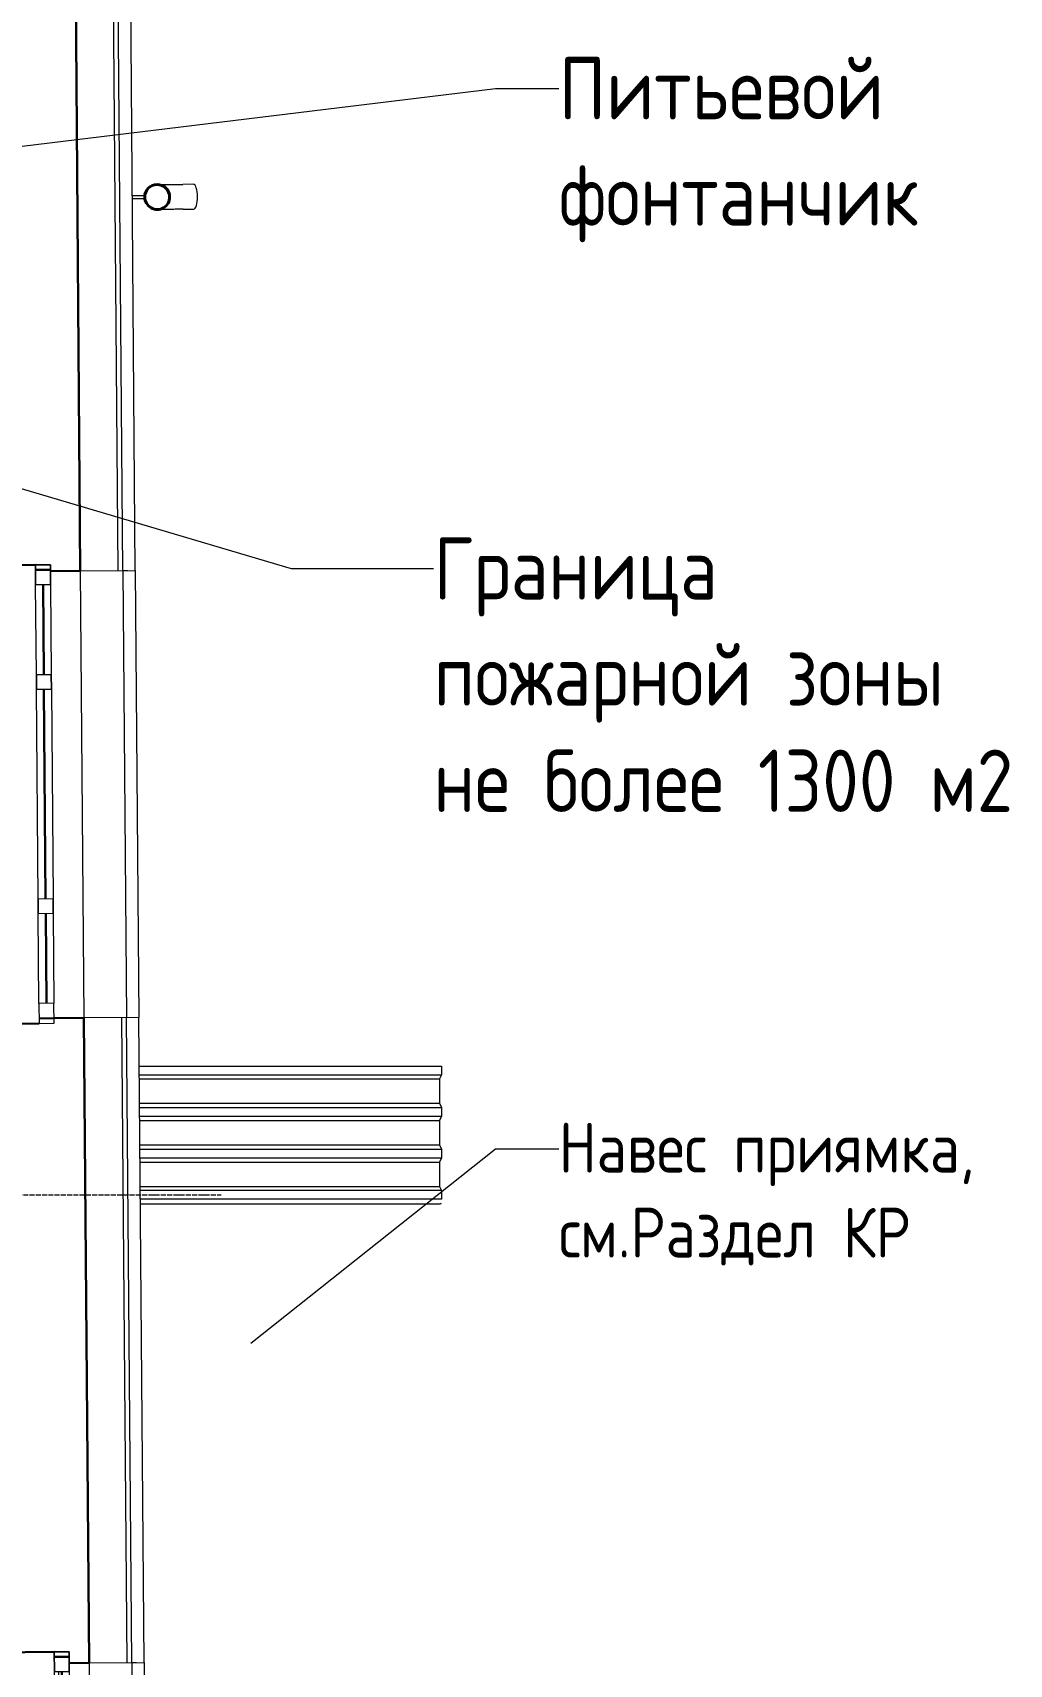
# Model space of a CAD drawing. Header units: millimetres. Extents: x 504091 to 2165846, y 135022 to 442887.
# Drawn here: x 1455509 to 1459430, y 315882 to 322432 of the extents above; entities that cross this region are included whole.
import ezdxf

# ---------------------------------------------------------------- set-up
doc = ezdxf.new("R2010")
doc.units = ezdxf.units.MM
doc.linetypes.add('ADSK_Линия сетки', pattern=[25, 20, -2.5, 0, -2.5])
doc.linetypes.add('осеваяX2', pattern=[4, 2.5, -0.5, 0.5, -0.5])
for name, color, linetype, lineweight in [('_ Окна', 7, 'Continuous', 30), ('Аннотация', 7, 'Continuous', 9), ('Обобщенные модели', 7, 'Continuous', 18), ('Окна', 7, 'Continuous', 18), ('Оси', 165, 'осеваяX2', 13), ('Стены внутренние', 7, 'Continuous', 18), ('Стены наружные', 7, 'Continuous', 18), ('Стены несущие', 7, 'Continuous', 30), ('Стены отделка', 7, 'Continuous', 30), ('Стены штриховка', 7, 'Continuous', 18)]:
    doc.layers.add(name, color=color, linetype=linetype, lineweight=lineweight)
doc.styles.add('GOST Common_2', font='GOST_Common.ttf', dxfattribs={"width": 0.9, "height": 200})
doc.styles.add('GOST Common_6', font='GOST_Common.ttf', dxfattribs={"width": 0.9, "height": 200})

# ---------------------------------------------------------------- blocks, each defined once
blk = doc.blocks.new('Водосток - Тип 1 _карниз больше 490мм_-5168659-План 1-го этажа')
at = {"layer": 'Обобщенные модели'}
for p, q in [((75, 306.2), (75, 263.6)), ((175, 263.6), (175, 306.2)), ((120, 109.1), (120, 60)), ((130, 60), (130, 109.1))]:
    blk.add_line(p, q, dxfattribs=at)
at = {"layer": 'Обобщенные модели', "flags": 128}
for points in [[(75, 173), (75, 174.3), (75, 177), (75, 179.8), (75, 182.9), (75, 186.2), (75, 189.7), (75, 193.4), (75, 197.2), (75, 201.3), (75, 205.5), (75, 209.9), (75, 214.4), (75, 219.1), (75, 224), (75, 229), (75, 234.1), (75, 239.3), (75, 244.6), (75, 250.1), (75, 255.6), (75, 261.3), (75, 263.6)], [(175, 263.6), (175, 258), (175, 252.4), (175, 246.9), (175, 241.5), (175, 236.2), (175, 231.1), (175, 226), (175, 221.1), (175, 216.4), (175, 211.8), (175, 207.3), (175, 203), (175, 198.9), (175, 194.9), (175, 191.2), (175, 187.6), (175, 184.3), (175, 181.1), (175, 178.1), (175, 175.4), (175, 173)]]:
    blk.add_lwpolyline(points, dxfattribs=at)
at = {"layer": 'Обобщенные модели'}
for start, end in [(90, 270), (270, 90)]:
    blk.add_arc((125, 160), 52, start, end, dxfattribs=at)
at = {"layer": 'Обобщенные модели', "lineweight": 40}
for start, end in [(90, 270), (270, 90)]:
    blk.add_arc((125, 160), 50, start, end, dxfattribs=at)
at = {"layer": 'Обобщенные модели'}
for start_param, end_param in [(4.712389, 6.283185), (3.141593, 4.712389)]:
    blk.add_ellipse((125, 306.2), major_axis=(-50, 0), ratio=0.309017, start_param=start_param, end_param=end_param, dxfattribs=at)
blk = doc.blocks.new('Roof Cladding - 333x50mm-3052918-План 1-го этажа')
at = {"layer": 'Обобщенные модели'}
for p, q in [((55786.6, 13462.6), (56999.8, 13462.6)), ((56999.8, 13462.6), (56999.8, 13427.6)), ((55786.9, 13427.6), (56999.8, 13427.6)), ((55787, 13410.6), (56991.3, 13410.6)), ((56999.8, 13427.6), (56991.3, 13410.6)), ((56991.3, 13410.6), (56991.3, 13312.9)), ((55787.8, 13312.9), (56991.3, 13312.9)), ((56991.3, 13312.9), (56999.8, 13295.9)), ((55788, 13295.9), (56999.8, 13295.9)), ((55788.2, 13260.9), (56999.8, 13260.9)), ((55788.4, 13243.9), (56991.3, 13243.9)), ((56999.8, 13260.9), (56991.3, 13243.9)), ((56991.3, 13243.9), (56991.3, 13146.2)), ((56999.8, 13295.9), (56999.8, 13260.9)), ((55789.2, 13146.2), (56991.3, 13146.2)), ((55789.3, 13129.2), (56999.8, 13129.2)), ((56991.3, 13146.2), (56999.8, 13129.2)), ((56999.8, 13129.2), (56999.8, 13094.2)), ((55789.6, 13094.2), (56999.8, 13094.2)), ((55789.7, 13077.2), (56991.3, 13077.2)), ((56999.8, 13094.2), (56991.3, 13077.2)), ((56991.3, 13077.2), (56991.3, 12979.5)), ((55790.5, 12979.5), (56991.3, 12979.5)), ((56991.3, 12979.5), (56999.8, 12962.5)), ((56999.8, 12962.5), (55790.6, 12962.5)), ((56999.8, 12927.5), (55790.9, 12927.5)), ((56996.3, 12907.5), (55791.1, 12907.5)), ((56997, 12911.9), (56996.3, 12907.5)), ((56999.8, 12962.5), (56999.8, 12927.5))]:
    blk.add_line(p, q, dxfattribs=at)
blk = doc.blocks.new('окно трехпол с фрамугой - 1840х2380 и 2390 _h___нов_ ОК-5-2265349-План 1-го этажа')
at = {"layer": '_ Окна', "lineweight": 18}
for p, q in [((-920, 75), (-920, 135)), ((-920, 135), (-840, 135)), ((-840, 135), (-840, 75)), ((-480, 75), (-480, 135)), ((-480, 135), (-420, 135)), ((-420, 135), (-420, 75)), ((420, 75), (420, 135)), ((420, 135), (480, 135)), ((480, 135), (480, 75)), ((840, 135), (840, 75)), ((920, 135), (840, 135)), ((920, 75), (920, 135)), ((-840, 75), (-920, 75)), ((-420, 75), (-480, 75)), ((480, 75), (420, 75)), ((840, 75), (920, 75))]:
    blk.add_line(p, q, dxfattribs=at)
at = {"layer": '_ Окна'}
for p, q in [((-900, 75), (-900, 135)), ((900, 75), (900, 135)), ((-840, 105), (-480, 105)), ((-420, 105), (420, 105)), ((480, 105), (840, 105))]:
    blk.add_line(p, q, dxfattribs=at)
at = {"layer": 'Окна'}
for p, q in [((-920, 135), (-920, 75)), ((-840, 135), (-920, 135)), ((-840, 135), (-480, 135)), ((-420, 135), (-480, 135)), ((-420, 135), (420, 135)), ((480, 135), (420, 135)), ((480, 135), (840, 135)), ((920, 135), (840, 135)), ((920, 75), (920, 135)), ((-920, 75), (-840, 75)), ((-480, 75), (-840, 75)), ((-480, 75), (-420, 75)), ((420, 75), (-420, 75)), ((420, 75), (480, 75)), ((840, 75), (480, 75)), ((840, 75), (920, 75))]:
    blk.add_line(p, q, dxfattribs=at)
blk = doc.blocks.new('окно трехпол с фрамугой - 1700-2320_h_ _нов_ ок4_-4264301-План 1-го этажа')
at = {"layer": '_ Окна', "lineweight": 18}
for p, q in [((-870, 115), (-870, 175)), ((-870, 175), (-790, 175)), ((-790, 175), (-790, 115)), ((-430, 115), (-430, 175)), ((-430, 175), (-370, 175)), ((-370, 175), (-370, 115)), ((370, 115), (370, 175)), ((370, 175), (430, 175)), ((430, 175), (430, 115)), ((790, 175), (790, 115)), ((870, 175), (790, 175)), ((870, 115), (870, 175)), ((-790, 115), (-870, 115)), ((-370, 115), (-430, 115)), ((430, 115), (370, 115)), ((790, 115), (870, 115))]:
    blk.add_line(p, q, dxfattribs=at)
at = {"layer": '_ Окна'}
for p, q in [((-850, 115), (-850, 175)), ((-790, 145), (-430, 145)), ((-370, 145), (370, 145)), ((430, 145), (790, 145)), ((850, 115), (850, 175))]:
    blk.add_line(p, q, dxfattribs=at)
at = {"layer": 'Окна'}
for p, q in [((-870, 175), (-870, 115)), ((-790, 175), (-870, 175)), ((-790, 175), (-430, 175)), ((-370, 175), (-430, 175)), ((-370, 175), (370, 175)), ((430, 175), (370, 175)), ((430, 175), (790, 175)), ((870, 175), (790, 175)), ((870, 115), (870, 175)), ((-870, 115), (-790, 115)), ((-430, 115), (-790, 115)), ((-430, 115), (-370, 115)), ((370, 115), (-370, 115)), ((370, 115), (430, 115)), ((790, 115), (430, 115)), ((790, 115), (870, 115))]:
    blk.add_line(p, q, dxfattribs=at)
blk = doc.blocks.new('Окна 24 - Окна 3-2507344-План 1-го этажа')
at = {"layer": 'Окна'}
for p, q in [((55446.8, 10959.8), (55462.8, 10959.9)), ((55449.7, 10600.3), (55447.5, 10879.4)), ((55463.5, 10879.5), (55465.7, 10600.5)), ((55449.7, 10600.3), (55465.7, 10600.5)), ((55450.2, 10539.8), (55466.2, 10540)), ((55450.4, 10519.4), (55450.2, 10539.8)), ((55466.2, 10540), (55466.4, 10519.5)), ((55456.9, 9719.9), (55450.9, 10459.4)), ((55466.9, 10459.5), (55472.9, 9720)), ((55456.9, 9719.9), (55472.9, 9720)), ((55460.3, 9300.4), (55457.4, 9659.4)), ((55473.4, 9659.5), (55476.3, 9300.6)), ((55460.3, 9300.4), (55476.3, 9300.6))]:
    blk.add_line(p, q, dxfattribs=at)

msp = doc.modelspace()

# ---------------------------------------------------------------- linework, layer by layer
at = {"layer": 'Аннотация', "lineweight": 9}
for p, q in [((1448702.6853, 321151.3769), (1457367.2342, 322208.4683)), ((1457367.2342, 322208.4683), (1457621.0052, 322208.4683)), ((1456384.0728, 317170.9121), (1457367.2342, 317952.1067)), ((1457367.2342, 317952.1067), (1457621.0052, 317952.1067))]:
    msp.add_line(p, q, dxfattribs=at)
at = {"layer": 'Аннотация', "color": 1, "lineweight": 9, "true_color": 0xff0000}
for p, q in [((1453796.9319, 321093.9765), (1456546.0689, 320281.2085)), ((1456546.0689, 320281.2085), (1457118.433, 320281.2085))]:
    msp.add_line(p, q, dxfattribs=at)
at = {"layer": 'Оси', "linetype": 'ADSK_Линия сетки'}
msp.add_line((1390035.5654, 317766.3441), (1456265.2939, 317766.3441), dxfattribs=at)
at = {"layer": 'Стены внутренние'}
for p, q in [((1455700.0955, 320271.6432), (1455714.6124, 318476.7019)), ((1455870.8099, 320272.8621), (1455890.8093, 320273.0238)), ((1455735.5502, 315887.8701), (1455748.854, 314242.9239)), ((1455906.2646, 315889.089), (1455926.264, 315889.2508))]:
    msp.add_line(p, q, dxfattribs=at)
at = {"layer": 'Стены наружные'}
for p, q in [((1455715.3318, 318476.7077), (1455700.8148, 320271.649)), ((1455870.8106, 320272.8621), (1455885.3263, 318478.0825)), ((1455920.8076, 320273.4282), (1455935.3246, 318478.4869)), ((1455749.5734, 314242.9297), (1455736.2696, 315887.8759)), ((1455906.2653, 315889.089), (1455919.5678, 314244.3046)), ((1455956.2624, 315889.6551), (1455969.5662, 314244.7089))]:
    msp.add_line(p, q, dxfattribs=at)
at = {"layer": 'Стены несущие'}
for p, q in [((1455700.0955, 320271.6432), (1455681.1822, 322610.1643)), ((1455190.6293, 320292.5236), (1455519.8992, 320295.1866)), ((1455580.0994, 320270.6727), (1455700.0955, 320271.6432)), ((1455714.6124, 318476.7019), (1455594.6164, 318475.7314)), ((1455735.5502, 315887.8701), (1455714.6124, 318476.7019)), ((1455534.7801, 318455.2468), (1455204.7909, 318452.5779)), ((1455225.9223, 315928.7498), (1455595.1908, 315931.7364)), ((1455655.5528, 315887.2231), (1455735.5502, 315887.8701))]:
    msp.add_line(p, q, dxfattribs=at)
at = {"layer": 'Стены отделка', "lineweight": 9}
for p, q in [((1455681.9015, 322610.1701), (1455700.8148, 320271.649)), ((1455870.8093, 320273.0238), (1455851.896, 322611.5449)), ((1455920.8076, 320273.4282), (1455901.8944, 322611.9493)), ((1455700.8148, 320271.649), (1455920.8076, 320273.4282)), ((1455935.3246, 318478.4869), (1455715.3318, 318476.7077)), ((1455715.3318, 318476.7077), (1455736.2696, 315887.8759)), ((1455906.264, 315889.2508), (1455885.3263, 318478.0825)), ((1455956.2624, 315889.6551), (1455935.3246, 318478.4869)), ((1455736.2696, 315887.8759), (1455956.2624, 315889.6551))]:
    msp.add_line(p, q, dxfattribs=at)
at = {"layer": 'Стены штриховка'}
for p, q in [((1455831.8966, 322611.3832), (1455850.8099, 320272.8621)), ((1455865.3269, 318477.9208), (1455886.2646, 315889.089))]:
    msp.add_line(p, q, dxfattribs=at)

# ---------------------------------------------------------------- block references
at = {"layer": 'Обобщенные модели', "rotation": 270.4633818725631}
msp.add_blockref('Водосток - Тип 1 _карниз больше 490мм_-5168659-План 1-го этажа', (1455847.683, 321895.9792), dxfattribs=at)
at = {"layer": 'Обобщенные модели'}
msp.add_blockref('Roof Cladding - 333x50mm-3052918-План 1-го этажа', (1400150.2939, 304821.3441), dxfattribs=at)
at = {"layer": 'Окна', "rotation": 270.4633818725635}
for name, p in [('окно трехпол с фрамугой - 1840х2380 и 2390 _h___нов_ ОК-5-2265349-План 1-го этажа', (1455452.3421, 319374.6101)), ('окно трехпол с фрамугой - 1700-2320_h_ _нов_ ок4_-4264301-План 1-го этажа', (1455487.2307, 315060.8348))]:
    msp.add_blockref(name, p, dxfattribs=at)
at = {"layer": 'Окна'}
msp.add_blockref('Окна 24 - Окна 3-2507344-План 1-го этажа', (1400149.0724, 304972.3735), dxfattribs=at)

# ---------------------------------------------------------------- texts
at = {"layer": 'Аннотация', "lineweight": 9, "attachment_point": 1, "line_spacing_factor": 1.022766}
for s, insert, char_height, width, style in [('\\pt360,720,1080,1440,1800,2160,2520,2880,3240,3600,3960,4320,4680,5040,5400,5760,6120,6480,6840,7200,7560,7920,8280,8640,9000,9360,9720,10080,10440,10800,11160,11520;Питьевой фонтанчик', (1457621.0052, 322333.6614), 250, 1678.5, 'GOST Common_2'), ('\\pt360,720,1080,1440,1800,2160,2520,2880,3240,3600,3960,4320,4680,5040,5400,5760,6120,6480,6840,7200,7560,7920,8280,8640,9000,9360,9720,10080,10440,10800,11160,11520;Навес приямка,\\Pсм.Раздел КР', (1457621.0052, 318056.23), 200, 2178.9, 'GOST Common_6')]:
    msp.add_mtext(s, dxfattribs=dict(at, insert=insert, char_height=char_height, width=width, style=style))
at = {"layer": 'Аннотация', "color": 1, "lineweight": 9, "true_color": 0xff0000, "insert": (1457118.433, 320406.4016), "char_height": 250, "width": 2351.7, "attachment_point": 1, "line_spacing_factor": 1.022766, "style": 'GOST Common_2'}
msp.add_mtext('\\pt360,720,1080,1440,1800,2160,2520,2880,3240,3600,3960,4320,4680,5040,5400,5760,6120,6480,6840,7200,7560,7920,8280,8640,9000,9360,9720,10080,10440,10800,11160,11520;Граница пожарной зоны\\Pне более 1300 м2', dxfattribs=at)

doc.saveas('drawing.dxf')
